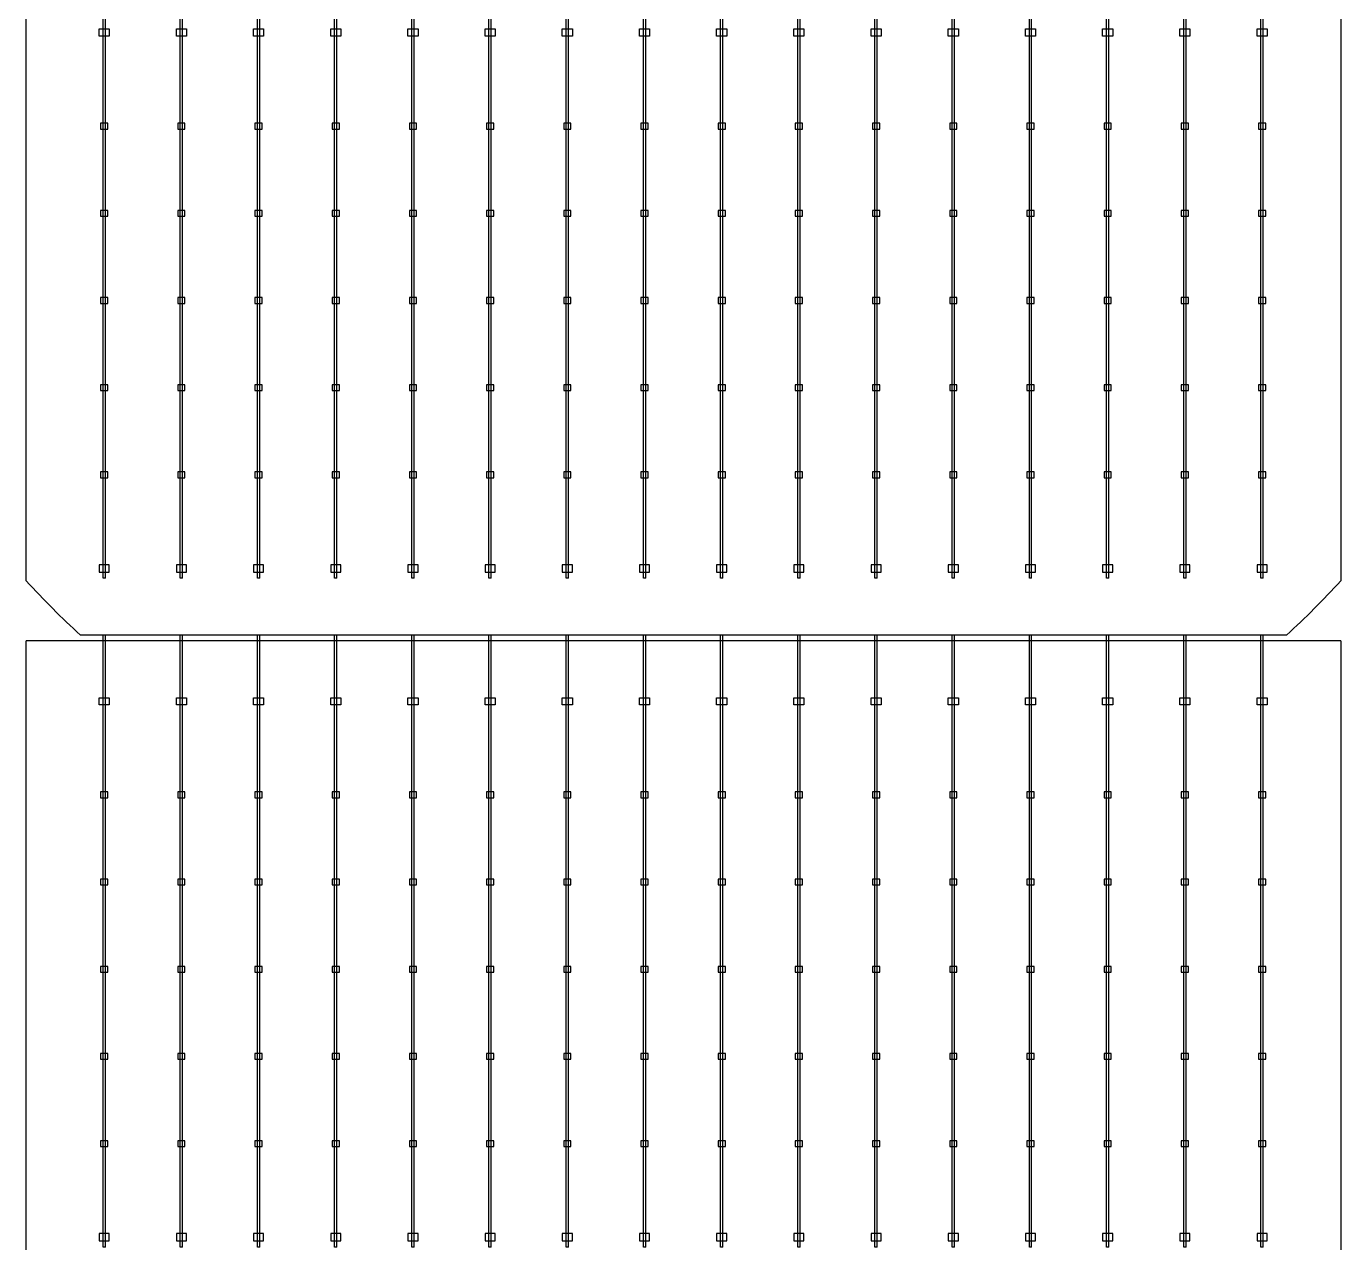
# Model space of a CAD drawing. Header units: millimetres. Extents: x 10297564 to 11610295, y -9287743 to -8409454.
# Drawn here: x 10393046 to 10395587, y -9096851 to -9094487 of the extents above; entities that cross this region are included whole.
import ezdxf

# ---------------------------------------------------------------- set-up
doc = ezdxf.new("R2010")
doc.units = ezdxf.units.MM
doc.header["$LTSCALE"] = 100

msp = doc.modelspace()

# ---------------------------------------------------------------- linework, layer by layer
for p, q in [((10393194.1, -9095553.6), (10393194.1, -9094370.7)), ((10393198.6, -9095553.6), (10393198.6, -9094370.7)), ((10393343.3, -9095553.6), (10393343.3, -9094370.7)), ((10393347.8, -9095553.6), (10393347.8, -9094370.7)), ((10393492.6, -9095553.6), (10393492.6, -9094370.7)), ((10393497, -9095553.6), (10393497, -9094370.7)), ((10393641.8, -9095553.6), (10393641.8, -9094370.7)), ((10393646.3, -9095553.6), (10393646.3, -9094370.7)), ((10393791.1, -9095553.6), (10393791.1, -9094370.7)), ((10393795.5, -9095553.6), (10393795.5, -9094370.7)), ((10393940.3, -9095553.6), (10393940.3, -9094370.7)), ((10393944.8, -9095553.6), (10393944.8, -9094370.7)), ((10394089.6, -9095553.6), (10394089.6, -9094370.7)), ((10394094, -9095553.6), (10394094, -9094370.7)), ((10394238.8, -9095553.6), (10394238.8, -9094370.7)), ((10394243.3, -9095553.6), (10394243.3, -9094370.7)), ((10394388.1, -9095553.6), (10394388.1, -9094370.7)), ((10394392.5, -9095553.6), (10394392.5, -9094370.7)), ((10394537.3, -9095553.6), (10394537.3, -9094370.7)), ((10394541.8, -9095553.6), (10394541.8, -9094370.7)), ((10394686.6, -9095553.6), (10394686.6, -9094370.7)), ((10394691, -9095553.6), (10394691, -9094370.7)), ((10394835.8, -9095553.6), (10394835.8, -9094370.7)), ((10394840.3, -9095553.6), (10394840.3, -9094370.7)), ((10394985.1, -9095553.6), (10394985.1, -9094370.7)), ((10394989.5, -9095553.6), (10394989.5, -9094370.7)), ((10395134.3, -9095553.6), (10395134.3, -9094370.7)), ((10395138.8, -9095553.6), (10395138.8, -9094370.7)), ((10395283.6, -9095553.6), (10395283.6, -9094370.7)), ((10395288, -9095553.6), (10395288, -9094370.7)), ((10395432.8, -9095553.6), (10395432.8, -9094370.7)), ((10395437.3, -9095553.6), (10395437.3, -9094370.7)), ((10393194.1, -9096846.3), (10393194.1, -9095663.4)), ((10393198.6, -9096846.3), (10393198.6, -9095663.4)), ((10393343.3, -9096846.3), (10393343.3, -9095663.4)), ((10393347.8, -9096846.3), (10393347.8, -9095663.4)), ((10393492.6, -9096846.3), (10393492.6, -9095663.4)), ((10393497, -9096846.3), (10393497, -9095663.4)), ((10393641.8, -9096846.3), (10393641.8, -9095663.4)), ((10393646.3, -9096846.3), (10393646.3, -9095663.4)), ((10393791.1, -9096846.3), (10393791.1, -9095663.4)), ((10393795.5, -9096846.3), (10393795.5, -9095663.4)), ((10393940.3, -9096846.3), (10393940.3, -9095663.4)), ((10393944.8, -9096846.3), (10393944.8, -9095663.4)), ((10394089.6, -9096846.3), (10394089.6, -9095663.4)), ((10394094, -9096846.3), (10394094, -9095663.4)), ((10394238.8, -9096846.3), (10394238.8, -9095663.4)), ((10394243.3, -9096846.3), (10394243.3, -9095663.4)), ((10394388.1, -9096846.3), (10394388.1, -9095663.4)), ((10394392.5, -9096846.3), (10394392.5, -9095663.4)), ((10394537.3, -9096846.3), (10394537.3, -9095663.4)), ((10394541.8, -9096846.3), (10394541.8, -9095663.4)), ((10394686.6, -9096846.3), (10394686.6, -9095663.4)), ((10394691, -9096846.3), (10394691, -9095663.4)), ((10394835.8, -9096846.3), (10394835.8, -9095663.4)), ((10394840.3, -9096846.3), (10394840.3, -9095663.4)), ((10394985.1, -9096846.3), (10394985.1, -9095663.4)), ((10394989.5, -9096846.3), (10394989.5, -9095663.4)), ((10395134.3, -9096846.3), (10395134.3, -9095663.4)), ((10395138.8, -9096846.3), (10395138.8, -9095663.4)), ((10395283.6, -9096846.3), (10395283.6, -9095663.4)), ((10395288, -9096846.3), (10395288, -9095663.4)), ((10395432.8, -9096846.3), (10395432.8, -9095663.4)), ((10395437.3, -9096846.3), (10395437.3, -9095663.4)), ((10395587.1, -9095674.6), (10393045.7, -9095674.6))]:
    msp.add_line(p, q)
for points in [[(10393045.7, -9095558.8), (10393045.7, -9094382)], [(10395587.1, -9094382), (10395587.1, -9095558.8)], [(10393198.6, -9095553.6), (10393194.1, -9095553.6)], [(10393347.8, -9095553.6), (10393343.3, -9095553.6)], [(10393497, -9095553.6), (10393492.6, -9095553.6)], [(10393646.3, -9095553.6), (10393641.8, -9095553.6)], [(10393795.5, -9095553.6), (10393791.1, -9095553.6)], [(10393944.8, -9095553.6), (10393940.3, -9095553.6)], [(10394094, -9095553.6), (10394089.6, -9095553.6)], [(10394243.3, -9095553.6), (10394238.8, -9095553.6)], [(10394392.5, -9095553.6), (10394388.1, -9095553.6)], [(10394541.8, -9095553.6), (10394537.3, -9095553.6)], [(10394691, -9095553.6), (10394686.6, -9095553.6)], [(10394840.3, -9095553.6), (10394835.8, -9095553.6)], [(10394989.5, -9095553.6), (10394985.1, -9095553.6)], [(10395138.8, -9095553.6), (10395134.3, -9095553.6)], [(10395288, -9095553.6), (10395283.6, -9095553.6)], [(10395437.3, -9095553.6), (10395432.8, -9095553.6)], [(10395482.4, -9095663.5), (10393150.4, -9095663.5)], [(10393045.7, -9096851.4), (10393045.7, -9095674.6)], [(10395587.1, -9095674.6), (10395587.1, -9096851.4)], [(10393198.6, -9096846.3), (10393194.1, -9096846.3)], [(10393347.8, -9096846.3), (10393343.3, -9096846.3)], [(10393497, -9096846.3), (10393492.6, -9096846.3)], [(10393646.3, -9096846.3), (10393641.8, -9096846.3)], [(10393795.5, -9096846.3), (10393791.1, -9096846.3)], [(10393944.8, -9096846.3), (10393940.3, -9096846.3)], [(10394094, -9096846.3), (10394089.6, -9096846.3)], [(10394243.3, -9096846.3), (10394238.8, -9096846.3)], [(10394392.5, -9096846.3), (10394388.1, -9096846.3)], [(10394541.8, -9096846.3), (10394537.3, -9096846.3)], [(10394691, -9096846.3), (10394686.6, -9096846.3)], [(10394840.3, -9096846.3), (10394835.8, -9096846.3)], [(10394989.5, -9096846.3), (10394985.1, -9096846.3)], [(10395138.8, -9096846.3), (10395134.3, -9096846.3)], [(10395288, -9096846.3), (10395283.6, -9096846.3)], [(10395437.3, -9096846.3), (10395432.8, -9096846.3)]]:
    msp.add_lwpolyline(points)
for points in [[(10393186.6, -9094505.7), (10393186.6, -9094491.7), (10393206.1, -9094491.7), (10393206.1, -9094505.7)], [(10393335.8, -9094505.7), (10393335.8, -9094491.7), (10393355.3, -9094491.7), (10393355.3, -9094505.7)], [(10393485.1, -9094505.7), (10393485.1, -9094491.7), (10393504.6, -9094491.7), (10393504.6, -9094505.7)], [(10393634.3, -9094505.7), (10393634.3, -9094491.7), (10393653.8, -9094491.7), (10393653.8, -9094505.7)], [(10393783.5, -9094505.7), (10393783.5, -9094491.7), (10393803.1, -9094491.7), (10393803.1, -9094505.7)], [(10393932.8, -9094505.7), (10393932.8, -9094491.7), (10393952.3, -9094491.7), (10393952.3, -9094505.7)], [(10394082, -9094505.7), (10394082, -9094491.7), (10394101.6, -9094491.7), (10394101.6, -9094505.7)], [(10394231.3, -9094505.7), (10394231.3, -9094491.7), (10394250.8, -9094491.7), (10394250.8, -9094505.7)], [(10394380.5, -9094505.7), (10394380.5, -9094491.7), (10394400.1, -9094491.7), (10394400.1, -9094505.7)], [(10394529.8, -9094505.7), (10394529.8, -9094491.7), (10394549.3, -9094491.7), (10394549.3, -9094505.7)], [(10394679, -9094505.7), (10394679, -9094491.7), (10394698.6, -9094491.7), (10394698.6, -9094505.7)], [(10394828.3, -9094505.7), (10394828.3, -9094491.7), (10394847.8, -9094491.7), (10394847.8, -9094505.7)], [(10394977.5, -9094505.7), (10394977.5, -9094491.7), (10394997.1, -9094491.7), (10394997.1, -9094505.7)], [(10395126.8, -9094505.7), (10395126.8, -9094491.7), (10395146.3, -9094491.7), (10395146.3, -9094505.7)], [(10395276, -9094505.7), (10395276, -9094491.7), (10395295.6, -9094491.7), (10395295.6, -9094505.7)], [(10395425.3, -9094505.7), (10395425.3, -9094491.7), (10395444.8, -9094491.7), (10395444.8, -9094505.7)], [(10393203.3, -9094674), (10393189.3, -9094674), (10393189.3, -9094685.2), (10393203.3, -9094685.2)], [(10393352.5, -9094674), (10393338.6, -9094674), (10393338.6, -9094685.2), (10393352.5, -9094685.2)], [(10393501.8, -9094674), (10393487.8, -9094674), (10393487.8, -9094685.2), (10393501.8, -9094685.2)], [(10393651, -9094674), (10393637.1, -9094674), (10393637.1, -9094685.2), (10393651, -9094685.2)], [(10393800.3, -9094674), (10393786.3, -9094674), (10393786.3, -9094685.2), (10393800.3, -9094685.2)], [(10393949.5, -9094674), (10393935.6, -9094674), (10393935.6, -9094685.2), (10393949.5, -9094685.2)], [(10394098.8, -9094674), (10394084.8, -9094674), (10394084.8, -9094685.2), (10394098.8, -9094685.2)], [(10394248, -9094674), (10394234.1, -9094674), (10394234.1, -9094685.2), (10394248, -9094685.2)], [(10394397.3, -9094674), (10394383.3, -9094674), (10394383.3, -9094685.2), (10394397.3, -9094685.2)], [(10394546.5, -9094674), (10394532.6, -9094674), (10394532.6, -9094685.2), (10394546.5, -9094685.2)], [(10394695.8, -9094674), (10394681.8, -9094674), (10394681.8, -9094685.2), (10394695.8, -9094685.2)], [(10394845, -9094674), (10394831.1, -9094674), (10394831.1, -9094685.2), (10394845, -9094685.2)], [(10394994.3, -9094674), (10394980.3, -9094674), (10394980.3, -9094685.2), (10394994.3, -9094685.2)], [(10395143.5, -9094674), (10395129.6, -9094674), (10395129.6, -9094685.2), (10395143.5, -9094685.2)], [(10395292.8, -9094674), (10395278.8, -9094674), (10395278.8, -9094685.2), (10395292.8, -9094685.2)], [(10395442, -9094674), (10395428.1, -9094674), (10395428.1, -9094685.2), (10395442, -9094685.2)], [(10393203.3, -9094842.5), (10393189.3, -9094842.5), (10393189.3, -9094853.7), (10393203.3, -9094853.7)], [(10393352.5, -9094842.5), (10393338.6, -9094842.5), (10393338.6, -9094853.7), (10393352.5, -9094853.7)], [(10393501.8, -9094842.5), (10393487.8, -9094842.5), (10393487.8, -9094853.7), (10393501.8, -9094853.7)], [(10393651, -9094842.5), (10393637.1, -9094842.5), (10393637.1, -9094853.7), (10393651, -9094853.7)], [(10393800.3, -9094842.5), (10393786.3, -9094842.5), (10393786.3, -9094853.7), (10393800.3, -9094853.7)], [(10393949.5, -9094842.5), (10393935.6, -9094842.5), (10393935.6, -9094853.7), (10393949.5, -9094853.7)], [(10394098.8, -9094842.5), (10394084.8, -9094842.5), (10394084.8, -9094853.7), (10394098.8, -9094853.7)], [(10394248, -9094842.5), (10394234.1, -9094842.5), (10394234.1, -9094853.7), (10394248, -9094853.7)], [(10394397.3, -9094842.5), (10394383.3, -9094842.5), (10394383.3, -9094853.7), (10394397.3, -9094853.7)], [(10394546.5, -9094842.5), (10394532.6, -9094842.5), (10394532.6, -9094853.7), (10394546.5, -9094853.7)], [(10394695.8, -9094842.5), (10394681.8, -9094842.5), (10394681.8, -9094853.7), (10394695.8, -9094853.7)], [(10394845, -9094842.5), (10394831.1, -9094842.5), (10394831.1, -9094853.7), (10394845, -9094853.7)], [(10394994.3, -9094842.5), (10394980.3, -9094842.5), (10394980.3, -9094853.7), (10394994.3, -9094853.7)], [(10395143.5, -9094842.5), (10395129.6, -9094842.5), (10395129.6, -9094853.7), (10395143.5, -9094853.7)], [(10395292.8, -9094842.5), (10395278.8, -9094842.5), (10395278.8, -9094853.7), (10395292.8, -9094853.7)], [(10395442, -9094842.5), (10395428.1, -9094842.5), (10395428.1, -9094853.7), (10395442, -9094853.7)], [(10393203.3, -9095011), (10393189.3, -9095011), (10393189.3, -9095022.2), (10393203.3, -9095022.2)], [(10393352.5, -9095011), (10393338.6, -9095011), (10393338.6, -9095022.2), (10393352.5, -9095022.2)], [(10393501.8, -9095011), (10393487.8, -9095011), (10393487.8, -9095022.2), (10393501.8, -9095022.2)], [(10393651, -9095011), (10393637.1, -9095011), (10393637.1, -9095022.2), (10393651, -9095022.2)], [(10393800.3, -9095011), (10393786.3, -9095011), (10393786.3, -9095022.2), (10393800.3, -9095022.2)], [(10393949.5, -9095011), (10393935.6, -9095011), (10393935.6, -9095022.2), (10393949.5, -9095022.2)], [(10394098.8, -9095011), (10394084.8, -9095011), (10394084.8, -9095022.2), (10394098.8, -9095022.2)], [(10394248, -9095011), (10394234.1, -9095011), (10394234.1, -9095022.2), (10394248, -9095022.2)], [(10394397.3, -9095011), (10394383.3, -9095011), (10394383.3, -9095022.2), (10394397.3, -9095022.2)], [(10394546.5, -9095011), (10394532.6, -9095011), (10394532.6, -9095022.2), (10394546.5, -9095022.2)], [(10394695.8, -9095011), (10394681.8, -9095011), (10394681.8, -9095022.2), (10394695.8, -9095022.2)], [(10394845, -9095011), (10394831.1, -9095011), (10394831.1, -9095022.2), (10394845, -9095022.2)], [(10394994.3, -9095011), (10394980.3, -9095011), (10394980.3, -9095022.2), (10394994.3, -9095022.2)], [(10395143.5, -9095011), (10395129.6, -9095011), (10395129.6, -9095022.2), (10395143.5, -9095022.2)], [(10395292.8, -9095011), (10395278.8, -9095011), (10395278.8, -9095022.2), (10395292.8, -9095022.2)], [(10395442, -9095011), (10395428.1, -9095011), (10395428.1, -9095022.2), (10395442, -9095022.2)], [(10393203.3, -9095179.5), (10393189.3, -9095179.5), (10393189.3, -9095190.7), (10393203.3, -9095190.7)], [(10393352.5, -9095179.5), (10393338.6, -9095179.5), (10393338.6, -9095190.7), (10393352.5, -9095190.7)], [(10393501.8, -9095179.5), (10393487.8, -9095179.5), (10393487.8, -9095190.7), (10393501.8, -9095190.7)], [(10393651, -9095179.5), (10393637.1, -9095179.5), (10393637.1, -9095190.7), (10393651, -9095190.7)], [(10393800.3, -9095179.5), (10393786.3, -9095179.5), (10393786.3, -9095190.7), (10393800.3, -9095190.7)], [(10393949.5, -9095179.5), (10393935.6, -9095179.5), (10393935.6, -9095190.7), (10393949.5, -9095190.7)], [(10394098.8, -9095179.5), (10394084.8, -9095179.5), (10394084.8, -9095190.7), (10394098.8, -9095190.7)], [(10394248, -9095179.5), (10394234.1, -9095179.5), (10394234.1, -9095190.7), (10394248, -9095190.7)], [(10394397.3, -9095179.5), (10394383.3, -9095179.5), (10394383.3, -9095190.7), (10394397.3, -9095190.7)], [(10394546.5, -9095179.5), (10394532.6, -9095179.5), (10394532.6, -9095190.7), (10394546.5, -9095190.7)], [(10394695.8, -9095179.5), (10394681.8, -9095179.5), (10394681.8, -9095190.7), (10394695.8, -9095190.7)], [(10394845, -9095179.5), (10394831.1, -9095179.5), (10394831.1, -9095190.7), (10394845, -9095190.7)], [(10394994.3, -9095179.5), (10394980.3, -9095179.5), (10394980.3, -9095190.7), (10394994.3, -9095190.7)], [(10395143.5, -9095179.5), (10395129.6, -9095179.5), (10395129.6, -9095190.7), (10395143.5, -9095190.7)], [(10395292.8, -9095179.5), (10395278.8, -9095179.5), (10395278.8, -9095190.7), (10395292.8, -9095190.7)], [(10395442, -9095179.5), (10395428.1, -9095179.5), (10395428.1, -9095190.7), (10395442, -9095190.7)], [(10393203.3, -9095348), (10393189.3, -9095348), (10393189.3, -9095359.2), (10393203.3, -9095359.2)], [(10393352.5, -9095348), (10393338.6, -9095348), (10393338.6, -9095359.2), (10393352.5, -9095359.2)], [(10393501.8, -9095348), (10393487.8, -9095348), (10393487.8, -9095359.2), (10393501.8, -9095359.2)], [(10393651, -9095348), (10393637.1, -9095348), (10393637.1, -9095359.2), (10393651, -9095359.2)], [(10393800.3, -9095348), (10393786.3, -9095348), (10393786.3, -9095359.2), (10393800.3, -9095359.2)], [(10393949.5, -9095348), (10393935.6, -9095348), (10393935.6, -9095359.2), (10393949.5, -9095359.2)], [(10394098.8, -9095348), (10394084.8, -9095348), (10394084.8, -9095359.2), (10394098.8, -9095359.2)], [(10394248, -9095348), (10394234.1, -9095348), (10394234.1, -9095359.2), (10394248, -9095359.2)], [(10394397.3, -9095348), (10394383.3, -9095348), (10394383.3, -9095359.2), (10394397.3, -9095359.2)], [(10394546.5, -9095348), (10394532.6, -9095348), (10394532.6, -9095359.2), (10394546.5, -9095359.2)], [(10394695.8, -9095348), (10394681.8, -9095348), (10394681.8, -9095359.2), (10394695.8, -9095359.2)], [(10394845, -9095348), (10394831.1, -9095348), (10394831.1, -9095359.2), (10394845, -9095359.2)], [(10394994.3, -9095348), (10394980.3, -9095348), (10394980.3, -9095359.2), (10394994.3, -9095359.2)], [(10395143.5, -9095348), (10395129.6, -9095348), (10395129.6, -9095359.2), (10395143.5, -9095359.2)], [(10395292.8, -9095348), (10395278.8, -9095348), (10395278.8, -9095359.2), (10395292.8, -9095359.2)], [(10395442, -9095348), (10395428.1, -9095348), (10395428.1, -9095359.2), (10395442, -9095359.2)], [(10393186.6, -9095527.5), (10393186.6, -9095541.5), (10393206.1, -9095541.5), (10393206.1, -9095527.5)], [(10393335.8, -9095527.5), (10393335.8, -9095541.5), (10393355.3, -9095541.5), (10393355.3, -9095527.5)], [(10393485.1, -9095527.5), (10393485.1, -9095541.5), (10393504.6, -9095541.5), (10393504.6, -9095527.5)], [(10393634.3, -9095527.5), (10393634.3, -9095541.5), (10393653.8, -9095541.5), (10393653.8, -9095527.5)], [(10393783.5, -9095527.5), (10393783.5, -9095541.5), (10393803.1, -9095541.5), (10393803.1, -9095527.5)], [(10393932.8, -9095527.5), (10393932.8, -9095541.5), (10393952.3, -9095541.5), (10393952.3, -9095527.5)], [(10394082, -9095527.5), (10394082, -9095541.5), (10394101.6, -9095541.5), (10394101.6, -9095527.5)], [(10394231.3, -9095527.5), (10394231.3, -9095541.5), (10394250.8, -9095541.5), (10394250.8, -9095527.5)], [(10394380.5, -9095527.5), (10394380.5, -9095541.5), (10394400.1, -9095541.5), (10394400.1, -9095527.5)], [(10394529.8, -9095527.5), (10394529.8, -9095541.5), (10394549.3, -9095541.5), (10394549.3, -9095527.5)], [(10394679, -9095527.5), (10394679, -9095541.5), (10394698.6, -9095541.5), (10394698.6, -9095527.5)], [(10394828.3, -9095527.5), (10394828.3, -9095541.5), (10394847.8, -9095541.5), (10394847.8, -9095527.5)], [(10394977.5, -9095527.5), (10394977.5, -9095541.5), (10394997.1, -9095541.5), (10394997.1, -9095527.5)], [(10395126.8, -9095527.5), (10395126.8, -9095541.5), (10395146.3, -9095541.5), (10395146.3, -9095527.5)], [(10395276, -9095527.5), (10395276, -9095541.5), (10395295.6, -9095541.5), (10395295.6, -9095527.5)], [(10395425.3, -9095527.5), (10395425.3, -9095541.5), (10395444.8, -9095541.5), (10395444.8, -9095527.5)], [(10393186.6, -9095798.3), (10393186.6, -9095784.4), (10393206.1, -9095784.4), (10393206.1, -9095798.3)], [(10393335.8, -9095798.3), (10393335.8, -9095784.4), (10393355.3, -9095784.4), (10393355.3, -9095798.3)], [(10393485.1, -9095798.3), (10393485.1, -9095784.4), (10393504.6, -9095784.4), (10393504.6, -9095798.3)], [(10393634.3, -9095798.3), (10393634.3, -9095784.4), (10393653.8, -9095784.4), (10393653.8, -9095798.3)], [(10393783.5, -9095798.3), (10393783.5, -9095784.4), (10393803.1, -9095784.4), (10393803.1, -9095798.3)], [(10393932.8, -9095798.3), (10393932.8, -9095784.4), (10393952.3, -9095784.4), (10393952.3, -9095798.3)], [(10394082, -9095798.3), (10394082, -9095784.4), (10394101.6, -9095784.4), (10394101.6, -9095798.3)], [(10394231.3, -9095798.3), (10394231.3, -9095784.4), (10394250.8, -9095784.4), (10394250.8, -9095798.3)], [(10394380.5, -9095798.3), (10394380.5, -9095784.4), (10394400.1, -9095784.4), (10394400.1, -9095798.3)], [(10394529.8, -9095798.3), (10394529.8, -9095784.4), (10394549.3, -9095784.4), (10394549.3, -9095798.3)], [(10394679, -9095798.3), (10394679, -9095784.4), (10394698.6, -9095784.4), (10394698.6, -9095798.3)], [(10394828.3, -9095798.3), (10394828.3, -9095784.4), (10394847.8, -9095784.4), (10394847.8, -9095798.3)], [(10394977.5, -9095798.3), (10394977.5, -9095784.4), (10394997.1, -9095784.4), (10394997.1, -9095798.3)], [(10395126.8, -9095798.3), (10395126.8, -9095784.4), (10395146.3, -9095784.4), (10395146.3, -9095798.3)], [(10395276, -9095798.3), (10395276, -9095784.4), (10395295.6, -9095784.4), (10395295.6, -9095798.3)], [(10395425.3, -9095798.3), (10395425.3, -9095784.4), (10395444.8, -9095784.4), (10395444.8, -9095798.3)], [(10393203.3, -9095966.7), (10393189.3, -9095966.7), (10393189.3, -9095977.9), (10393203.3, -9095977.9)], [(10393352.5, -9095966.7), (10393338.6, -9095966.7), (10393338.6, -9095977.9), (10393352.5, -9095977.9)], [(10393501.8, -9095966.7), (10393487.8, -9095966.7), (10393487.8, -9095977.9), (10393501.8, -9095977.9)], [(10393651, -9095966.7), (10393637.1, -9095966.7), (10393637.1, -9095977.9), (10393651, -9095977.9)], [(10393800.3, -9095966.7), (10393786.3, -9095966.7), (10393786.3, -9095977.9), (10393800.3, -9095977.9)], [(10393949.5, -9095966.7), (10393935.6, -9095966.7), (10393935.6, -9095977.9), (10393949.5, -9095977.9)], [(10394098.8, -9095966.7), (10394084.8, -9095966.7), (10394084.8, -9095977.9), (10394098.8, -9095977.9)], [(10394248, -9095966.7), (10394234.1, -9095966.7), (10394234.1, -9095977.9), (10394248, -9095977.9)], [(10394397.3, -9095966.7), (10394383.3, -9095966.7), (10394383.3, -9095977.9), (10394397.3, -9095977.9)], [(10394546.5, -9095966.7), (10394532.6, -9095966.7), (10394532.6, -9095977.9), (10394546.5, -9095977.9)], [(10394695.8, -9095966.7), (10394681.8, -9095966.7), (10394681.8, -9095977.9), (10394695.8, -9095977.9)], [(10394845, -9095966.7), (10394831.1, -9095966.7), (10394831.1, -9095977.9), (10394845, -9095977.9)], [(10394994.3, -9095966.7), (10394980.3, -9095966.7), (10394980.3, -9095977.9), (10394994.3, -9095977.9)], [(10395143.5, -9095966.7), (10395129.6, -9095966.7), (10395129.6, -9095977.9), (10395143.5, -9095977.9)], [(10395292.8, -9095966.7), (10395278.8, -9095966.7), (10395278.8, -9095977.9), (10395292.8, -9095977.9)], [(10395442, -9095966.7), (10395428.1, -9095966.7), (10395428.1, -9095977.9), (10395442, -9095977.9)], [(10393203.3, -9096135.2), (10393189.3, -9096135.2), (10393189.3, -9096146.4), (10393203.3, -9096146.4)], [(10393352.5, -9096135.2), (10393338.6, -9096135.2), (10393338.6, -9096146.4), (10393352.5, -9096146.4)], [(10393501.8, -9096135.2), (10393487.8, -9096135.2), (10393487.8, -9096146.4), (10393501.8, -9096146.4)], [(10393651, -9096135.2), (10393637.1, -9096135.2), (10393637.1, -9096146.4), (10393651, -9096146.4)], [(10393800.3, -9096135.2), (10393786.3, -9096135.2), (10393786.3, -9096146.4), (10393800.3, -9096146.4)], [(10393949.5, -9096135.2), (10393935.6, -9096135.2), (10393935.6, -9096146.4), (10393949.5, -9096146.4)], [(10394098.8, -9096135.2), (10394084.8, -9096135.2), (10394084.8, -9096146.4), (10394098.8, -9096146.4)], [(10394248, -9096135.2), (10394234.1, -9096135.2), (10394234.1, -9096146.4), (10394248, -9096146.4)], [(10394397.3, -9096135.2), (10394383.3, -9096135.2), (10394383.3, -9096146.4), (10394397.3, -9096146.4)], [(10394546.5, -9096135.2), (10394532.6, -9096135.2), (10394532.6, -9096146.4), (10394546.5, -9096146.4)], [(10394695.8, -9096135.2), (10394681.8, -9096135.2), (10394681.8, -9096146.4), (10394695.8, -9096146.4)], [(10394845, -9096135.2), (10394831.1, -9096135.2), (10394831.1, -9096146.4), (10394845, -9096146.4)], [(10394994.3, -9096135.2), (10394980.3, -9096135.2), (10394980.3, -9096146.4), (10394994.3, -9096146.4)], [(10395143.5, -9096135.2), (10395129.6, -9096135.2), (10395129.6, -9096146.4), (10395143.5, -9096146.4)], [(10395292.8, -9096135.2), (10395278.8, -9096135.2), (10395278.8, -9096146.4), (10395292.8, -9096146.4)], [(10395442, -9096135.2), (10395428.1, -9096135.2), (10395428.1, -9096146.4), (10395442, -9096146.4)], [(10393203.3, -9096303.7), (10393189.3, -9096303.7), (10393189.3, -9096314.9), (10393203.3, -9096314.9)], [(10393352.5, -9096303.7), (10393338.6, -9096303.7), (10393338.6, -9096314.9), (10393352.5, -9096314.9)], [(10393501.8, -9096303.7), (10393487.8, -9096303.7), (10393487.8, -9096314.9), (10393501.8, -9096314.9)], [(10393651, -9096303.7), (10393637.1, -9096303.7), (10393637.1, -9096314.9), (10393651, -9096314.9)], [(10393800.3, -9096303.7), (10393786.3, -9096303.7), (10393786.3, -9096314.9), (10393800.3, -9096314.9)], [(10393949.5, -9096303.7), (10393935.6, -9096303.7), (10393935.6, -9096314.9), (10393949.5, -9096314.9)], [(10394098.8, -9096303.7), (10394084.8, -9096303.7), (10394084.8, -9096314.9), (10394098.8, -9096314.9)], [(10394248, -9096303.7), (10394234.1, -9096303.7), (10394234.1, -9096314.9), (10394248, -9096314.9)], [(10394397.3, -9096303.7), (10394383.3, -9096303.7), (10394383.3, -9096314.9), (10394397.3, -9096314.9)], [(10394546.5, -9096303.7), (10394532.6, -9096303.7), (10394532.6, -9096314.9), (10394546.5, -9096314.9)], [(10394695.8, -9096303.7), (10394681.8, -9096303.7), (10394681.8, -9096314.9), (10394695.8, -9096314.9)], [(10394845, -9096303.7), (10394831.1, -9096303.7), (10394831.1, -9096314.9), (10394845, -9096314.9)], [(10394994.3, -9096303.7), (10394980.3, -9096303.7), (10394980.3, -9096314.9), (10394994.3, -9096314.9)], [(10395143.5, -9096303.7), (10395129.6, -9096303.7), (10395129.6, -9096314.9), (10395143.5, -9096314.9)], [(10395292.8, -9096303.7), (10395278.8, -9096303.7), (10395278.8, -9096314.9), (10395292.8, -9096314.9)], [(10395442, -9096303.7), (10395428.1, -9096303.7), (10395428.1, -9096314.9), (10395442, -9096314.9)], [(10393203.3, -9096472.2), (10393189.3, -9096472.2), (10393189.3, -9096483.3), (10393203.3, -9096483.3)], [(10393352.5, -9096472.2), (10393338.6, -9096472.2), (10393338.6, -9096483.3), (10393352.5, -9096483.3)], [(10393501.8, -9096472.2), (10393487.8, -9096472.2), (10393487.8, -9096483.3), (10393501.8, -9096483.3)], [(10393651, -9096472.2), (10393637.1, -9096472.2), (10393637.1, -9096483.3), (10393651, -9096483.3)], [(10393800.3, -9096472.2), (10393786.3, -9096472.2), (10393786.3, -9096483.3), (10393800.3, -9096483.3)], [(10393949.5, -9096472.2), (10393935.6, -9096472.2), (10393935.6, -9096483.3), (10393949.5, -9096483.3)], [(10394098.8, -9096472.2), (10394084.8, -9096472.2), (10394084.8, -9096483.3), (10394098.8, -9096483.3)], [(10394248, -9096472.2), (10394234.1, -9096472.2), (10394234.1, -9096483.3), (10394248, -9096483.3)], [(10394397.3, -9096472.2), (10394383.3, -9096472.2), (10394383.3, -9096483.3), (10394397.3, -9096483.3)], [(10394546.5, -9096472.2), (10394532.6, -9096472.2), (10394532.6, -9096483.3), (10394546.5, -9096483.3)], [(10394695.8, -9096472.2), (10394681.8, -9096472.2), (10394681.8, -9096483.3), (10394695.8, -9096483.3)], [(10394845, -9096472.2), (10394831.1, -9096472.2), (10394831.1, -9096483.3), (10394845, -9096483.3)], [(10394994.3, -9096472.2), (10394980.3, -9096472.2), (10394980.3, -9096483.3), (10394994.3, -9096483.3)], [(10395143.5, -9096472.2), (10395129.6, -9096472.2), (10395129.6, -9096483.3), (10395143.5, -9096483.3)], [(10395292.8, -9096472.2), (10395278.8, -9096472.2), (10395278.8, -9096483.3), (10395292.8, -9096483.3)], [(10395442, -9096472.2), (10395428.1, -9096472.2), (10395428.1, -9096483.3), (10395442, -9096483.3)], [(10393203.3, -9096640.7), (10393189.3, -9096640.7), (10393189.3, -9096651.8), (10393203.3, -9096651.8)], [(10393352.5, -9096640.7), (10393338.6, -9096640.7), (10393338.6, -9096651.8), (10393352.5, -9096651.8)], [(10393501.8, -9096640.7), (10393487.8, -9096640.7), (10393487.8, -9096651.8), (10393501.8, -9096651.8)], [(10393651, -9096640.7), (10393637.1, -9096640.7), (10393637.1, -9096651.8), (10393651, -9096651.8)], [(10393800.3, -9096640.7), (10393786.3, -9096640.7), (10393786.3, -9096651.8), (10393800.3, -9096651.8)], [(10393949.5, -9096640.7), (10393935.6, -9096640.7), (10393935.6, -9096651.8), (10393949.5, -9096651.8)], [(10394098.8, -9096640.7), (10394084.8, -9096640.7), (10394084.8, -9096651.8), (10394098.8, -9096651.8)], [(10394248, -9096640.7), (10394234.1, -9096640.7), (10394234.1, -9096651.8), (10394248, -9096651.8)], [(10394397.3, -9096640.7), (10394383.3, -9096640.7), (10394383.3, -9096651.8), (10394397.3, -9096651.8)], [(10394546.5, -9096640.7), (10394532.6, -9096640.7), (10394532.6, -9096651.8), (10394546.5, -9096651.8)], [(10394695.8, -9096640.7), (10394681.8, -9096640.7), (10394681.8, -9096651.8), (10394695.8, -9096651.8)], [(10394845, -9096640.7), (10394831.1, -9096640.7), (10394831.1, -9096651.8), (10394845, -9096651.8)], [(10394994.3, -9096640.7), (10394980.3, -9096640.7), (10394980.3, -9096651.8), (10394994.3, -9096651.8)], [(10395143.5, -9096640.7), (10395129.6, -9096640.7), (10395129.6, -9096651.8), (10395143.5, -9096651.8)], [(10395292.8, -9096640.7), (10395278.8, -9096640.7), (10395278.8, -9096651.8), (10395292.8, -9096651.8)], [(10395442, -9096640.7), (10395428.1, -9096640.7), (10395428.1, -9096651.8), (10395442, -9096651.8)], [(10393186.6, -9096820.2), (10393186.6, -9096834.2), (10393206.1, -9096834.2), (10393206.1, -9096820.2)], [(10393335.8, -9096820.2), (10393335.8, -9096834.2), (10393355.3, -9096834.2), (10393355.3, -9096820.2)], [(10393485.1, -9096820.2), (10393485.1, -9096834.2), (10393504.6, -9096834.2), (10393504.6, -9096820.2)], [(10393634.3, -9096820.2), (10393634.3, -9096834.2), (10393653.8, -9096834.2), (10393653.8, -9096820.2)], [(10393783.5, -9096820.2), (10393783.5, -9096834.2), (10393803.1, -9096834.2), (10393803.1, -9096820.2)], [(10393932.8, -9096820.2), (10393932.8, -9096834.2), (10393952.3, -9096834.2), (10393952.3, -9096820.2)], [(10394082, -9096820.2), (10394082, -9096834.2), (10394101.6, -9096834.2), (10394101.6, -9096820.2)], [(10394231.3, -9096820.2), (10394231.3, -9096834.2), (10394250.8, -9096834.2), (10394250.8, -9096820.2)], [(10394380.5, -9096820.2), (10394380.5, -9096834.2), (10394400.1, -9096834.2), (10394400.1, -9096820.2)], [(10394529.8, -9096820.2), (10394529.8, -9096834.2), (10394549.3, -9096834.2), (10394549.3, -9096820.2)], [(10394679, -9096820.2), (10394679, -9096834.2), (10394698.6, -9096834.2), (10394698.6, -9096820.2)], [(10394828.3, -9096820.2), (10394828.3, -9096834.2), (10394847.8, -9096834.2), (10394847.8, -9096820.2)], [(10394977.5, -9096820.2), (10394977.5, -9096834.2), (10394997.1, -9096834.2), (10394997.1, -9096820.2)], [(10395126.8, -9096820.2), (10395126.8, -9096834.2), (10395146.3, -9096834.2), (10395146.3, -9096820.2)], [(10395276, -9096820.2), (10395276, -9096834.2), (10395295.6, -9096834.2), (10395295.6, -9096820.2)], [(10395425.3, -9096820.2), (10395425.3, -9096834.2), (10395444.8, -9096834.2), (10395444.8, -9096820.2)]]:
    msp.add_lwpolyline(points, close=True)
for centre, start, end in [((10394315, -9094394.2), 222.5369, 227.4631), ((10394317.8, -9094394.2), 312.5369, 317.4631)]:
    msp.add_arc(centre, 1722.6, start, end)

doc.saveas('drawing.dxf')
